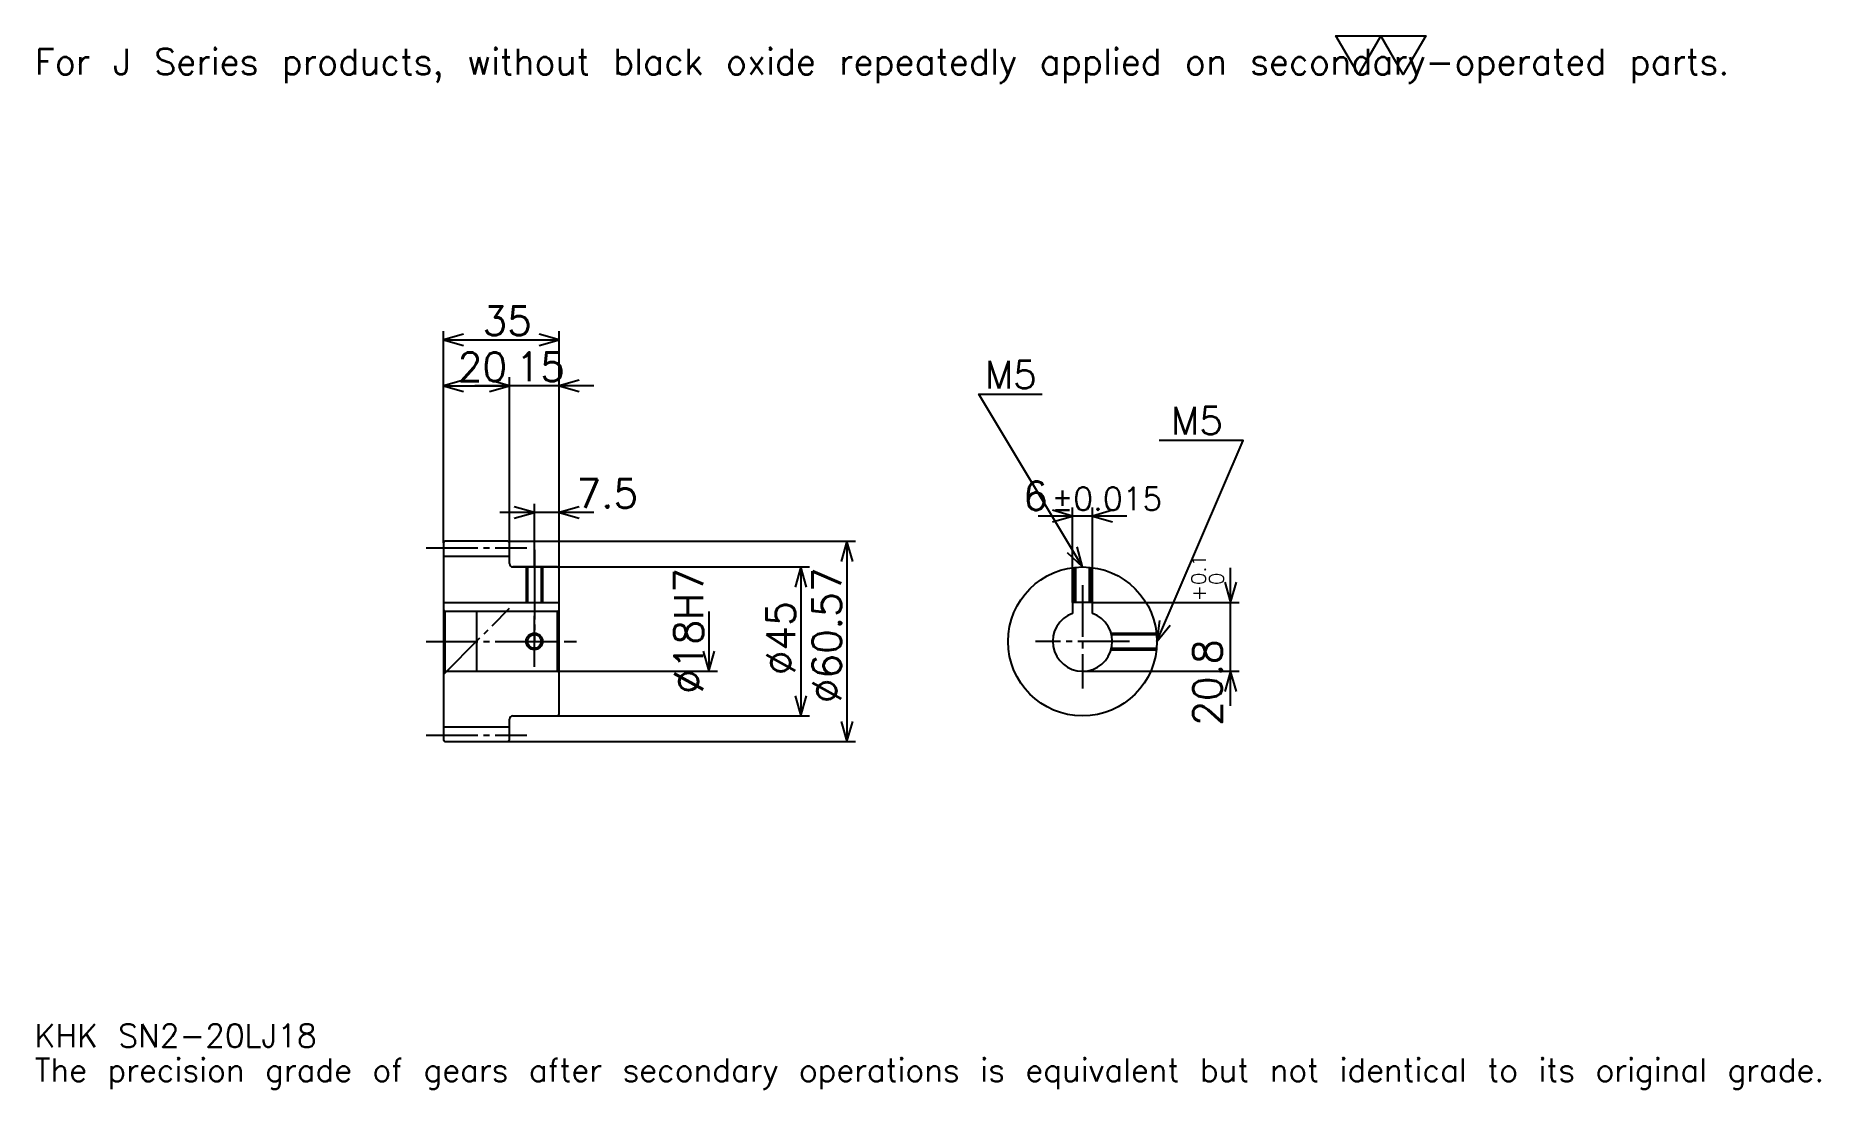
# Model space of a CAD drawing. Extents: x 18 to 557, y 6 to 325.
import ezdxf

# ---------------------------------------------------------------- set-up
doc = ezdxf.new("R2010")
doc.units = 0
doc.linetypes.add('DASHDOT', pattern=[20.869564, 15.652174, -1.73913, 1.73913, -1.73913])
doc.layers.get('0').update_dxf_attribs({"linetype": 'CONTINUOUS'})
doc.layers.add('DASHDOT', color=6, linetype='DASHDOT')
doc.styles.add('KANJI', font='TXT', dxfattribs={"bigfont": 'BIGFONT'})

msp = doc.modelspace()

# ---------------------------------------------------------------- linework, layer by layer
at = {"color": 5}
for p, q in [((140.869568, 172.023407), (140.869568, 235.501663)), ((140.869568, 232.892975), (175.869568, 232.892975)), ((175.869568, 172.023407), (175.869568, 235.501663)), ((160.869568, 172.023407), (160.869568, 221.588623)), ((140.869568, 218.979919), (160.869568, 218.979919)), ((186.304352, 218.979919), (150.434784, 218.979919)), ((186.304352, 180.719055), (157.934784, 180.719055)), ((168.369568, 172.023407), (168.369568, 183.327759)), ((347.456543, 179.626099), (320.586975, 179.626099)), ((331.021729, 153.539139), (331.021729, 182.234787)), ((337.021729, 153.539139), (337.021729, 182.234787)), ((140.869568, 171.523407), (140.869568, 172.023407)), ((160.369568, 172.023407), (175.869568, 172.023407)), ((160.869568, 171.523407), (160.869568, 172.023407)), ((168.369568, 164.239136), (168.369568, 172.023407)), ((168.369568, 164.239136), (168.369568, 172.023407)), ((175.869568, 172.023407), (265.434784, 172.023407)), ((175.869568, 163.739136), (175.869568, 172.023407)), ((262.82608, 172.023407), (262.82608, 111.454865)), ((161.869568, 164.239136), (175.869568, 164.239136)), ((175.869568, 164.239136), (251.521744, 164.239136)), ((248.913055, 164.239136), (248.913055, 119.239136)), ((378.760864, 122.304352), (378.760864, 163.973923)), ((337.021729, 153.539139), (381.369568, 153.539139)), ((221.08696, 150.739136), (221.08696, 132.739136)), ((175.869568, 132.739136), (223.695648, 132.739136)), ((334.021729, 132.739136), (381.369568, 132.739136)), ((161.869568, 119.239136), (175.869568, 119.239136)), ((175.869568, 119.239136), (251.521744, 119.239136)), ((160.369568, 111.454865), (175.869568, 111.454865)), ((175.869568, 111.454865), (265.434784, 111.454865))]:
    msp.add_line(p, q, dxfattribs=at)
at = {"color": 4}
for p, q in [((140.869568, 167.523407), (160.869568, 167.523407)), ((140.869568, 153.539139), (175.869568, 153.539139)), ((175.369568, 150.739136), (175.869568, 151.239136)), ((141.369568, 150.739136), (141.369568, 132.739136)), ((175.369568, 132.739136), (175.869568, 132.239136)), ((140.869568, 115.954865), (160.869568, 115.954865))]:
    msp.add_line(p, q, dxfattribs=at)
at = {"color": 7}
msp.add_line((150.869568, 150.434784), (150.869568, 133.043488), dxfattribs=at)
msp.add_lwpolyline([(417.391296, 313.043488), (410.608673, 324.800018), (437.739136, 324.800018), (430.956512, 313.043488), (424.17392, 324.800018), (417.391296, 313.043488)], dxfattribs=at)
at = {"color": 5}
for points in [[(146.956528, 234.632095), (140.869568, 232.892975), (146.956528, 231.153839)], [(169.782608, 231.153839), (175.869568, 232.892975), (169.782608, 234.632095)], [(146.956528, 220.719055), (140.869568, 218.979919), (146.956528, 217.240799)], [(154.782608, 217.240799), (160.869568, 218.979919), (154.782608, 220.719055)], [(154.782608, 217.240799), (160.869568, 218.979919), (154.782608, 220.719055)], [(181.956528, 220.719055), (175.869568, 218.979919), (181.956528, 217.240799)], [(334.021729, 164.239136), (302.717407, 216.413055), (321.847839, 216.413055)], [(356.521729, 141.739136), (382.608704, 202.5), (357.217407, 202.5)], [(162.282608, 178.979919), (168.369568, 180.719055), (162.282608, 182.458191)], [(181.956528, 182.458191), (175.869568, 180.719055), (181.956528, 178.979919)], [(324.934784, 177.886963), (331.021729, 179.626099), (324.934784, 181.365219)], [(343.108704, 181.365219), (337.021729, 179.626099), (343.108704, 177.886963)], [(264.565216, 165.936447), (262.82608, 172.023407), (261.086975, 165.936447)], [(329.398743, 168.563889), (334.021729, 164.239136), (332.381317, 170.353439)], [(250.652176, 158.152176), (248.913055, 164.239136), (247.17392, 158.152176)], [(377.021729, 159.626099), (378.760864, 153.539139), (380.5, 159.626099)], [(357.325073, 148.018494), (356.521729, 141.739136), (360.52121, 146.646271)], [(219.347839, 138.826096), (221.08696, 132.739136), (222.82608, 138.826096)], [(380.5, 126.652176), (378.760864, 132.739136), (377.021729, 126.652176)], [(247.17392, 125.326096), (248.913055, 119.239136), (250.652176, 125.326096)], [(261.086975, 117.541824), (262.82608, 111.454865), (264.565216, 117.541824)]]:
    msp.add_lwpolyline(points, dxfattribs=at)
at = {"color": 4}
for points in [[(160.869568, 165.239136), (160.869568, 171.523407), (160.369568, 172.023407), (141.369568, 172.023407), (140.869568, 171.523407), (140.869568, 132.239136)], [(161.869568, 119.239136), (175.369568, 119.239136), (175.869568, 119.739136), (175.869568, 163.739136), (175.369568, 164.239136), (161.869568, 164.239136)], [(165.869568, 164.239136), (165.869568, 153.539139)], [(166.304565, 164.239136), (166.304565, 153.539139)], [(170.43457, 164.239136), (170.43457, 153.539139)], [(170.869568, 164.239136), (170.869568, 153.539139)], [(331.521729, 153.539139), (331.521729, 164.099823)], [(331.956726, 153.539139), (331.956726, 164.14418)], [(336.086731, 153.539139), (336.086731, 164.14418)], [(336.521729, 153.539139), (336.521729, 164.099823)], [(140.869568, 132.239136), (141.369568, 132.739136), (175.369568, 132.739136), (175.369568, 150.739136), (141.369568, 150.739136), (140.869568, 151.239136)], [(337.021729, 150.224411), (337.021729, 153.539139), (331.021729, 153.539139), (331.021729, 150.224411)], [(342.667542, 144.239136), (356.382416, 144.239136)], [(342.781647, 143.804138), (356.426788, 143.804138)], [(342.667542, 139.239136), (356.382416, 139.239136)], [(342.781647, 139.674133), (356.426788, 139.674133)], [(140.869568, 132.239136), (140.869568, 111.954865), (141.369568, 111.454865), (160.369568, 111.454865), (160.869568, 111.954865), (160.869568, 118.239136)]]:
    msp.add_lwpolyline(points, dxfattribs=at)
for centre, radius in [((334.021729, 141.739136), 22.5), ((168.369568, 141.739136), 2.065)]:
    msp.add_circle(centre, radius, dxfattribs=at)
at = {"color": 7}
msp.add_circle((168.369568, 141.739136), 2.5, dxfattribs=at)
at = {"color": 4}
for centre, radius, start, end in [((161.869568, 165.239136), 1, 180, 270), ((334.021729, 141.739136), 9, 109.47122094, 70.52877906), ((161.869568, 118.239136), 1, 90, 180)]:
    msp.add_arc(centre, radius, start, end, dxfattribs=at)
at = {"layer": 'DASHDOT', "color": 7}
for p, q in [((135.652176, 170.023407), (166.08696, 170.023407)), ((168.369568, 164.239136), (168.369568, 141.739136)), ((334.021729, 158.756531), (334.021729, 127.521744)), ((140.869568, 131.739136), (160.869568, 151.739136)), ((135.652176, 141.739136), (181.08696, 141.739136)), ((348.239136, 141.739136), (319.804352, 141.739136)), ((135.652176, 113.454865), (166.08696, 113.454865))]:
    msp.add_line(p, q, dxfattribs=at)
for points in [[(168.369568, 169.456528), (168.369568, 148.321747)], [(168.369568, 134.021744), (168.369568, 149.456528)], [(160.652176, 141.739136), (176.08696, 141.739136)]]:
    msp.add_lwpolyline(points, dxfattribs=at)

# ---------------------------------------------------------------- texts
at = {"color": 7, "style": 'KANJI'}
for s, height, p in [('For J Series products, without black oxide repeatedly applied on secondary-operated parts.', 7.826087, (17.391304, 313.043488)), ('35', 8.695652, (152.717392, 234.284271)), ('20', 8.695652, (145.217392, 220.371231)), ('15', 8.695652, (162.717392, 220.371231)), ('M5', 8.347826, (304.456543, 218.152176)), ('M5', 8.347826, (360.695679, 204.239136)), ('7.5', 8.695652, (181.08696, 182.110352)), ('6', 8.695652, (316.072205, 181.365219)), ('%%p0.015', 6.956522, (324.67981, 181.365219)), ('KHK SN2-20LJ18', 6.956522, (17.391304, 19.130434)), ('The precision grade of gears after secondary operations is equivalent but not identical to its original grade.', 6.956522, (17.391304, 8.695652))]:
    msp.add_text(s, height=height, dxfattribs=at).set_placement(p)
for s, height, p in [('%%c18H7', 8.695652, (219.347839, 125.869568)), ('%%c60.57', 8.695652, (261.086975, 123.04348)), ('0.1', 4.347826, (371.282623, 158.772507)), ('0', 4.347826, (376.67392, 158.772507)), ('+', 4.347826, (371.282623, 153.902939)), ('%%c45', 8.695652, (247.17392, 131.521744)), ('20.8', 8.695652, (376.152191, 116.264717))]:
    msp.add_text(s, height=height, rotation=90, dxfattribs=at).set_placement(p)

doc.saveas('drawing.dxf')
